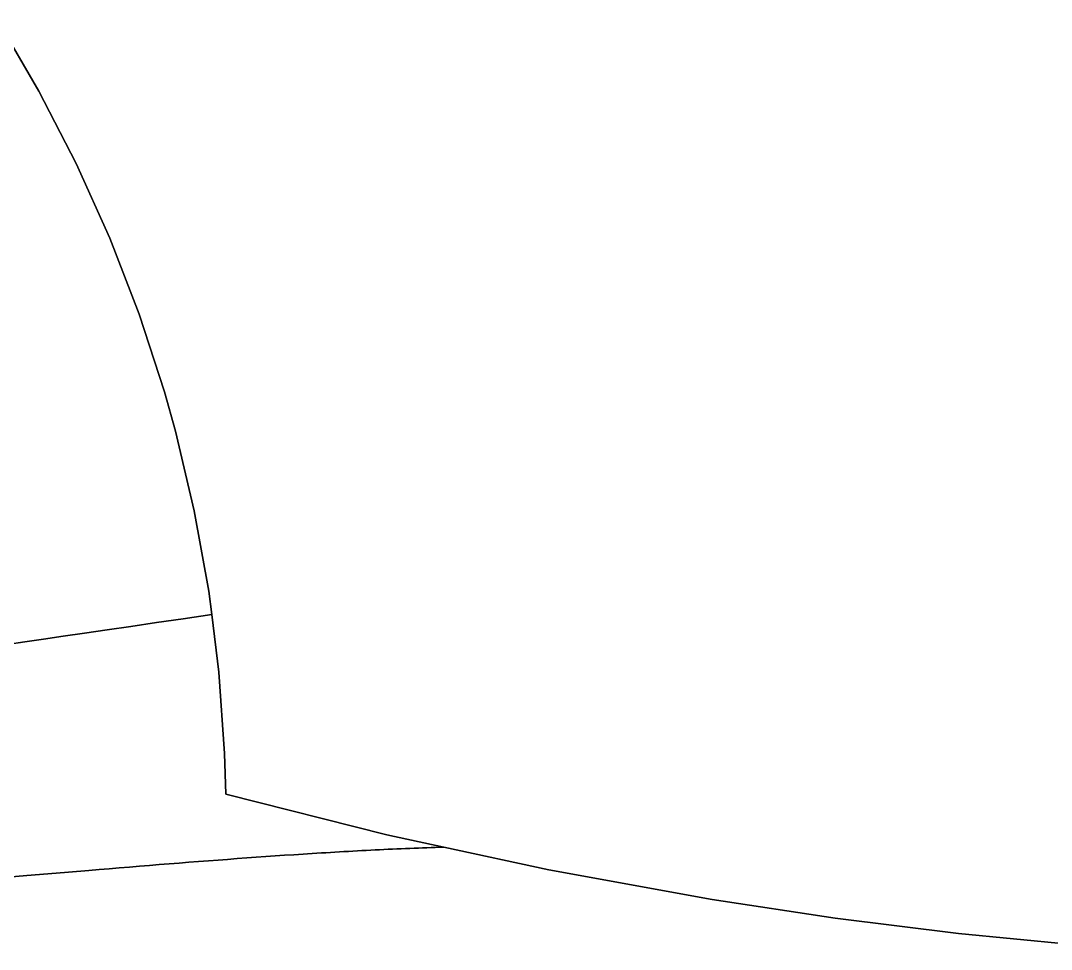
# Model space of a CAD drawing. Header units: millimetres. Extents: x 1811966 to 2218310, y 20519 to 471429.
# Drawn here: x 1978020 to 2000283, y 147838 to 167905 of the extents above; entities that cross this region are included whole.
import ezdxf

# ---------------------------------------------------------------- set-up
doc = ezdxf.new("R2010")
doc.units = ezdxf.units.MM
doc.layers.add('CLOSED_AREAS', color=7, linetype='Continuous')

msp = doc.modelspace()

# ---------------------------------------------------------------- linework, layer by layer
at = {"layer": 'CLOSED_AREAS'}
for points in [[(1977521.107, 167905.479), (1978413.547, 166383.768), (1979222.388, 164816.019), (1979945.249, 163206.812), (1980580.023, 161560.865), (1981124.841, 159883.006), (1981363.015, 159033.63), (1981770.004, 157317.117), (1982083.574, 155581.099), (1982147.009, 155074.555), (1982302.78, 153830.669), (1982427.005, 152070.944), (1982453.367, 151189.201), (1985927.214, 150313.645), (1987157.308, 150047.309), (1989428.551, 149555.546), (1992953.437, 148915.76), (1995610.149, 148514.011), (1998276.157, 148179.466), (2001842.352, 147838.337)], [(1977733.013, 154426.168), (1978109.765, 154480.848), (1978512.417, 154539.488), (1978942.05, 154602.25), (1979399.746, 154669.298), (1979886.585, 154740.795), (1980403.65, 154816.906), (1980952.022, 154897.794), (1981532.781, 154983.622), (1982147.009, 155074.555), (1982083.574, 155581.099), (1981770.004, 157317.117), (1981363.015, 159033.63), (1981124.841, 159883.006), (1980580.023, 161560.865), (1979945.249, 163206.812), (1979222.388, 164816.019), (1978413.547, 166383.768), (1977521.107, 167905.479)], [(1977249.883, 149355.179), (1978156.634, 149432.039), (1978605.473, 149470.031), (1979051.161, 149507.62), (1979493.605, 149544.723), (1979713.58, 149563.067), (1979932.708, 149581.258), (1980150.977, 149599.287), (1980368.376, 149617.142), (1980584.893, 149634.814), (1980800.515, 149652.292), (1981015.231, 149669.566), (1981229.029, 149686.626), (1981441.897, 149703.46), (1981653.823, 149720.06), (1981864.796, 149736.413), (1982074.803, 149752.511), (1982283.834, 149768.343), (1982491.875, 149783.898), (1982698.915, 149799.165), (1982904.942, 149814.136), (1983109.945, 149828.799), (1983313.911, 149843.144), (1983516.829, 149857.16), (1983718.686, 149870.838), (1983919.471, 149884.166), (1984119.173, 149897.135), (1984218.613, 149903.482), (1984317.779, 149909.734), (1984416.667, 149915.892), (1984515.277, 149921.954), (1984613.606, 149927.917), (1984711.655, 149933.782), (1984809.421, 149939.547), (1984906.902, 149945.21), (1985004.098, 149950.77), (1985101.006, 149956.227), (1985197.626, 149961.577), (1985293.955, 149966.822), (1985389.993, 149971.958), (1985485.737, 149976.985), (1985581.187, 149981.901), (1985676.34, 149986.705), (1985771.196, 149991.397), (1985865.753, 149995.974), (1985960.009, 150000.435), (1986053.963, 150004.779), (1986147.613, 150009.005), (1986240.959, 150013.111), (1986333.998, 150017.096), (1986426.728, 150020.959), (1986519.15, 150024.699), (1986611.26, 150028.313), (1986703.058, 150031.802), (1986794.542, 150035.163), (1986885.71, 150038.396), (1986976.562, 150041.498), (1987067.095, 150044.47), (1987157.308, 150047.309), (1985927.214, 150313.645), (1982453.367, 151189.201), (1982427.005, 152070.944), (1982302.78, 153830.669), (1982147.009, 155074.555), (1981532.781, 154983.622), (1980952.022, 154897.794), (1980403.65, 154816.906), (1979886.585, 154740.795), (1979399.746, 154669.298), (1978942.05, 154602.25), (1978512.417, 154539.488), (1978109.765, 154480.848), (1977733.013, 154426.168)], [(2001842.352, 147838.337), (1998276.157, 148179.466), (1995610.149, 148514.011), (1992953.437, 148915.76), (1989428.551, 149555.546), (1987157.308, 150047.309), (1987067.095, 150044.47), (1986976.562, 150041.498), (1986885.71, 150038.396), (1986794.542, 150035.163), (1986703.058, 150031.802), (1986611.26, 150028.313), (1986519.15, 150024.699), (1986426.728, 150020.959), (1986333.998, 150017.096), (1986240.959, 150013.111), (1986147.613, 150009.005), (1986053.963, 150004.779), (1985960.009, 150000.435), (1985865.753, 149995.974), (1985771.196, 149991.397), (1985676.34, 149986.705), (1985581.187, 149981.901), (1985485.737, 149976.985), (1985389.993, 149971.958), (1985293.955, 149966.822), (1985197.626, 149961.577), (1985101.006, 149956.227), (1985004.098, 149950.77), (1984906.902, 149945.21), (1984809.421, 149939.547), (1984711.655, 149933.782), (1984613.606, 149927.917), (1984515.277, 149921.954), (1984416.667, 149915.892), (1984317.779, 149909.734), (1984218.613, 149903.482), (1984119.173, 149897.135), (1983919.471, 149884.166), (1983718.686, 149870.838), (1983516.829, 149857.16), (1983313.911, 149843.144), (1983109.945, 149828.799), (1982904.942, 149814.136), (1982698.915, 149799.165), (1982491.875, 149783.898), (1982283.834, 149768.343), (1982074.803, 149752.511), (1981864.796, 149736.413), (1981653.823, 149720.06), (1981441.897, 149703.46), (1981229.029, 149686.626), (1981015.231, 149669.566), (1980800.515, 149652.292), (1980584.893, 149634.814), (1980368.376, 149617.142), (1980150.977, 149599.287), (1979932.708, 149581.258), (1979713.58, 149563.067), (1979493.605, 149544.723), (1979051.161, 149507.62), (1978605.473, 149470.031), (1978156.634, 149432.039), (1977249.883, 149355.179)]]:
    msp.add_lwpolyline(points, dxfattribs=at)

doc.saveas('drawing.dxf')
